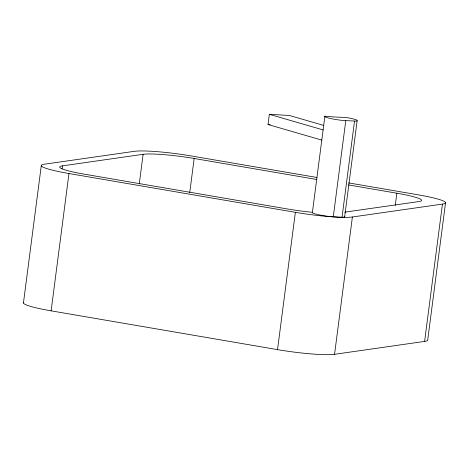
<?xml version="1.0" encoding="UTF-8"?>
<svg xmlns="http://www.w3.org/2000/svg" width="469" height="469" viewBox="0 0 469 469"><rect width="100%" height="100%" fill="white"/><g stroke="black" fill="none" stroke-linecap="round" stroke-linejoin="round"><path stroke-width="0.7" d="M23.45 302.951L41.284 165.627M62.113 168.746L62.488 165.85L143.115 154.307A39.636 4.209 7.4 0 1 194.166 158.481L316.792 179.498M445.55 202.667L427.716 339.984A44.268 4.702 7.4 0 1 424.609 341.409L334.555 354.306A44.268 4.702 7.4 0 1 277.531 349.639L51.127 310.841L68.961 173.524A44.268 4.702 7.4 0 1 44.391 164.209L134.445 151.311A44.268 4.702 7.4 0 1 191.469 155.978L316.933 177.475M139.264 183.936L143.115 154.307M189.752 192.454L194.166 158.481M321.793 140.102L268.028 124.52L269.353 114.33L289.35 115.456L323.563 125.37M277.531 349.639L295.364 212.322L68.961 173.524M344.68 216.485A16.409 1.741 7.4 0 1 343.501 217.235L338.307 217.282L330.493 216.619A16.409 1.741 7.4 0 1 312.418 212.305L324.9 116.183A39.636 4.209 7.4 0 0 342.376 117.303L347.388 117.701A16.409 1.741 7.4 0 1 355.983 121.108L342.974 120.498A16.409 1.741 7.4 0 1 324.9 116.183M333.277 216.901L345.764 120.773M342.03 217.311L354.517 121.19M344.639 216.936L357.126 120.814M334.555 354.306L352.389 216.989L442.443 204.091L424.609 341.409M395.261 205.504L396.856 193.216L348.531 184.933M344.709 212.176L418.852 201.559A39.636 4.209 7.4 0 0 396.856 193.216M268.028 124.52L270.162 124.707M348.655 182.91L417.873 194.776A44.268 4.702 7.4 0 1 442.443 204.091M269.353 114.33L323.118 129.913M51.127 310.841A44.268 4.702 7.4 0 1 23.743 302.364M352.389 216.989A44.268 4.702 7.4 0 1 343.074 217.346L328.968 216.584A44.268 4.702 7.4 0 1 295.364 212.322M312.418 212.305A39.636 4.209 7.4 0 1 287.18 208.928L84.484 174.192A39.636 4.209 7.4 0 1 62.488 165.85"/></g></svg>
